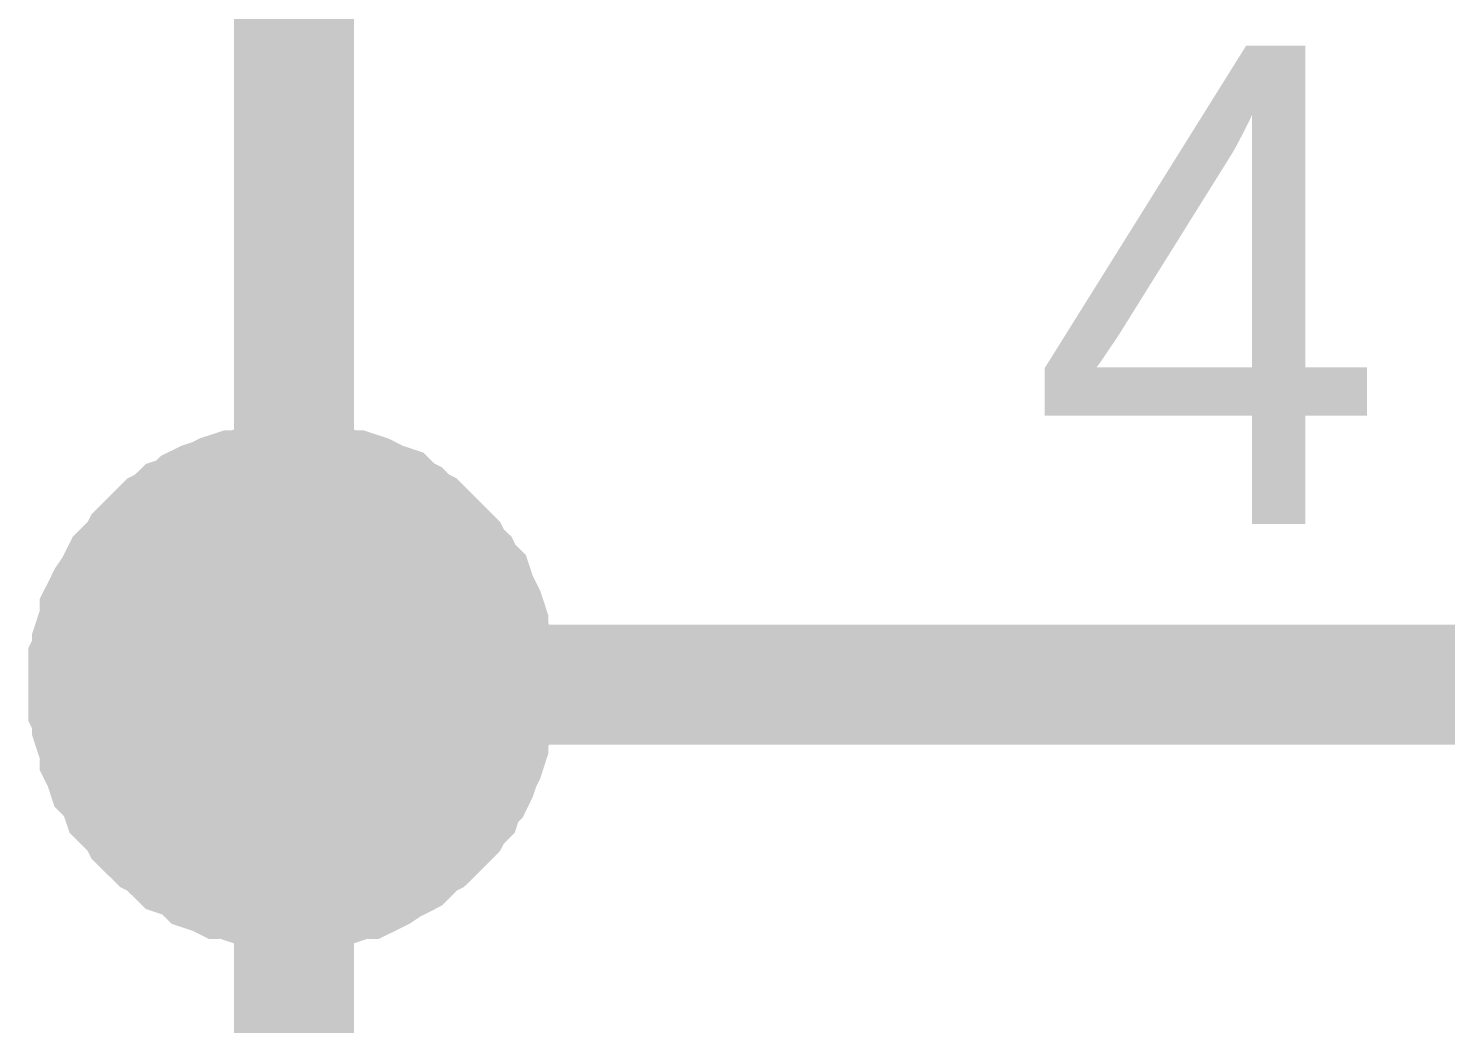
# Model space of a CAD drawing. Header units: inches. Extents: x 0 to 15, y 0 to 9.5.
# Drawn here: x 5.7747 to 5.914, y 1.4667 to 1.5645 of the extents above; entities that cross this region are included whole.
import ezdxf

# ---------------------------------------------------------------- set-up
doc = ezdxf.new("R2010")
doc.units = ezdxf.units.IN
doc.header["$MEASUREMENT"] = 0
doc.layers.add('Sheet', color=255, linetype='Continuous')

msp = doc.modelspace()

# ---------------------------------------------------------------- linework, layer by layer
at = {"layer": 'Sheet'}
for points in [[(5.80083, 1.39974, 0.0118, 0.0118, 0), (5.80083, 1.59986, 0.0118, 0.0118, 0)], [(5.78064, 1.49998, 0.0118, 0.0118, 0), (5.78064, 1.50108, 0.0118, 0.0118, 0), (5.78064, 1.50218, 0.0118, 0.0118, 0), (5.78101, 1.50292, 0.0118, 0.0118, 0), (5.78101, 1.50402, 0.0118, 0.0118, 0), (5.78137, 1.50512, 0.0118, 0.0118, 0), (5.78174, 1.50586, 0.0118, 0.0118, 0), (5.78174, 1.50696, 0.0118, 0.0118, 0), (5.78211, 1.50769, 0.0118, 0.0118, 0), (5.78247, 1.50843, 0.0118, 0.0118, 0), (5.78321, 1.50953, 0.0118, 0.0118, 0), (5.78357, 1.51026, 0.0118, 0.0118, 0), (5.78394, 1.511, 0.0118, 0.0118, 0), (5.78468, 1.51173, 0.0118, 0.0118, 0), (5.78541, 1.51247, 0.0118, 0.0118, 0), (5.78578, 1.5132, 0.0118, 0.0118, 0), (5.78651, 1.51393, 0.0118, 0.0118, 0), (5.78725, 1.51467, 0.0118, 0.0118, 0), (5.78798, 1.5154, 0.0118, 0.0118, 0), (5.78871, 1.51577, 0.0118, 0.0118, 0), (5.78945, 1.5165, 0.0118, 0.0118, 0), (5.79055, 1.51687, 0.0118, 0.0118, 0), (5.79128, 1.51761, 0.0118, 0.0118, 0), (5.79202, 1.51797, 0.0118, 0.0118, 0), (5.79312, 1.51834, 0.0118, 0.0118, 0), (5.79385, 1.51871, 0.0118, 0.0118, 0), (5.79495, 1.51907, 0.0118, 0.0118, 0), (5.79569, 1.51907, 0.0118, 0.0118, 0), (5.79679, 1.51944, 0.0118, 0.0118, 0), (5.79789, 1.51944, 0.0118, 0.0118, 0), (5.79862, 1.51981, 0.0118, 0.0118, 0), (5.79973, 1.51981, 0.0118, 0.0118, 0), (5.80083, 1.51981, 0.0118, 0.0118, 0)], [(5.78064, 1.49998, 0.0118, 0.0118, 0), (5.78064, 1.50108, 0.0118, 0.0118, 0), (5.78064, 1.50218, 0.0118, 0.0118, 0), (5.78101, 1.50292, 0.0118, 0.0118, 0), (5.78101, 1.50402, 0.0118, 0.0118, 0), (5.78137, 1.50512, 0.0118, 0.0118, 0), (5.78174, 1.50586, 0.0118, 0.0118, 0), (5.78174, 1.50696, 0.0118, 0.0118, 0), (5.78211, 1.50769, 0.0118, 0.0118, 0), (5.78247, 1.50843, 0.0118, 0.0118, 0), (5.78321, 1.50953, 0.0118, 0.0118, 0), (5.78357, 1.51026, 0.0118, 0.0118, 0), (5.78394, 1.511, 0.0118, 0.0118, 0), (5.78468, 1.51173, 0.0118, 0.0118, 0), (5.78541, 1.51247, 0.0118, 0.0118, 0), (5.78578, 1.5132, 0.0118, 0.0118, 0), (5.78651, 1.51393, 0.0118, 0.0118, 0), (5.78725, 1.51467, 0.0118, 0.0118, 0), (5.78798, 1.5154, 0.0118, 0.0118, 0), (5.78871, 1.51577, 0.0118, 0.0118, 0), (5.78945, 1.5165, 0.0118, 0.0118, 0), (5.79055, 1.51687, 0.0118, 0.0118, 0), (5.79128, 1.51761, 0.0118, 0.0118, 0), (5.79202, 1.51797, 0.0118, 0.0118, 0), (5.79312, 1.51834, 0.0118, 0.0118, 0), (5.79385, 1.51871, 0.0118, 0.0118, 0), (5.79495, 1.51907, 0.0118, 0.0118, 0), (5.79569, 1.51907, 0.0118, 0.0118, 0), (5.79679, 1.51944, 0.0118, 0.0118, 0), (5.79789, 1.51944, 0.0118, 0.0118, 0), (5.79862, 1.51981, 0.0118, 0.0118, 0), (5.79973, 1.51981, 0.0118, 0.0118, 0), (5.80083, 1.51981, 0.0118, 0.0118, 0)], [(5.78064, 1.49998, 0.0118, 0.0118, 0), (5.78064, 1.50108, 0.0118, 0.0118, 0), (5.78064, 1.50218, 0.0118, 0.0118, 0), (5.78101, 1.50292, 0.0118, 0.0118, 0), (5.78101, 1.50402, 0.0118, 0.0118, 0), (5.78137, 1.50512, 0.0118, 0.0118, 0), (5.78174, 1.50586, 0.0118, 0.0118, 0), (5.78174, 1.50696, 0.0118, 0.0118, 0), (5.78211, 1.50769, 0.0118, 0.0118, 0), (5.78247, 1.50843, 0.0118, 0.0118, 0), (5.78321, 1.50953, 0.0118, 0.0118, 0), (5.78357, 1.51026, 0.0118, 0.0118, 0), (5.78394, 1.511, 0.0118, 0.0118, 0), (5.78468, 1.51173, 0.0118, 0.0118, 0), (5.78541, 1.51247, 0.0118, 0.0118, 0), (5.78578, 1.5132, 0.0118, 0.0118, 0), (5.78651, 1.51393, 0.0118, 0.0118, 0), (5.78725, 1.51467, 0.0118, 0.0118, 0), (5.78798, 1.5154, 0.0118, 0.0118, 0), (5.78871, 1.51577, 0.0118, 0.0118, 0), (5.78945, 1.5165, 0.0118, 0.0118, 0), (5.79055, 1.51687, 0.0118, 0.0118, 0), (5.79128, 1.51761, 0.0118, 0.0118, 0), (5.79202, 1.51797, 0.0118, 0.0118, 0), (5.79312, 1.51834, 0.0118, 0.0118, 0), (5.79385, 1.51871, 0.0118, 0.0118, 0), (5.79495, 1.51907, 0.0118, 0.0118, 0), (5.79569, 1.51907, 0.0118, 0.0118, 0), (5.79679, 1.51944, 0.0118, 0.0118, 0), (5.79789, 1.51944, 0.0118, 0.0118, 0), (5.79862, 1.51981, 0.0118, 0.0118, 0), (5.79973, 1.51981, 0.0118, 0.0118, 0), (5.80083, 1.51981, 0.0118, 0.0118, 0)], [(5.80083, 1.51981, 0.0118, 0.0118, 0), (5.80083, 1.51981, 0.0118, 0.0118, 0)], [(5.80083, 1.51981, 0.0118, 0.0118, 0), (5.80193, 1.51981, 0.0118, 0.0118, 0), (5.80303, 1.51981, 0.0118, 0.0118, 0), (5.80376, 1.51944, 0.0118, 0.0118, 0), (5.80486, 1.51944, 0.0118, 0.0118, 0), (5.80597, 1.51907, 0.0118, 0.0118, 0), (5.8067, 1.51907, 0.0118, 0.0118, 0), (5.8078, 1.51871, 0.0118, 0.0118, 0), (5.80854, 1.51834, 0.0118, 0.0118, 0), (5.80927, 1.51797, 0.0118, 0.0118, 0), (5.81037, 1.51761, 0.0118, 0.0118, 0), (5.81111, 1.51687, 0.0118, 0.0118, 0), (5.81184, 1.5165, 0.0118, 0.0118, 0), (5.81257, 1.51577, 0.0118, 0.0118, 0), (5.81331, 1.5154, 0.0118, 0.0118, 0), (5.81404, 1.51467, 0.0118, 0.0118, 0), (5.81478, 1.51393, 0.0118, 0.0118, 0), (5.81551, 1.5132, 0.0118, 0.0118, 0), (5.81624, 1.51247, 0.0118, 0.0118, 0), (5.81661, 1.51173, 0.0118, 0.0118, 0), (5.81735, 1.511, 0.0118, 0.0118, 0), (5.81771, 1.51026, 0.0118, 0.0118, 0), (5.81845, 1.50953, 0.0118, 0.0118, 0), (5.81881, 1.50843, 0.0118, 0.0118, 0), (5.81918, 1.50769, 0.0118, 0.0118, 0), (5.81955, 1.50696, 0.0118, 0.0118, 0), (5.81991, 1.50586, 0.0118, 0.0118, 0), (5.81991, 1.50512, 0.0118, 0.0118, 0), (5.82028, 1.50402, 0.0118, 0.0118, 0), (5.82028, 1.50292, 0.0118, 0.0118, 0), (5.82065, 1.50218, 0.0118, 0.0118, 0), (5.82065, 1.50108, 0.0118, 0.0118, 0), (5.82065, 1.49998, 0.0118, 0.0118, 0)], [(5.80083, 1.51981, 0.0118, 0.0118, 0), (5.80083, 1.51981, 0.0118, 0.0118, 0)], [(5.80083, 1.51981, 0.0118, 0.0118, 0), (5.80193, 1.51981, 0.0118, 0.0118, 0), (5.80303, 1.51981, 0.0118, 0.0118, 0), (5.80376, 1.51944, 0.0118, 0.0118, 0), (5.80486, 1.51944, 0.0118, 0.0118, 0), (5.80597, 1.51907, 0.0118, 0.0118, 0), (5.8067, 1.51907, 0.0118, 0.0118, 0), (5.8078, 1.51871, 0.0118, 0.0118, 0), (5.80854, 1.51834, 0.0118, 0.0118, 0), (5.80927, 1.51797, 0.0118, 0.0118, 0), (5.81037, 1.51761, 0.0118, 0.0118, 0), (5.81111, 1.51687, 0.0118, 0.0118, 0), (5.81184, 1.5165, 0.0118, 0.0118, 0), (5.81257, 1.51577, 0.0118, 0.0118, 0), (5.81331, 1.5154, 0.0118, 0.0118, 0), (5.81404, 1.51467, 0.0118, 0.0118, 0), (5.81478, 1.51393, 0.0118, 0.0118, 0), (5.81551, 1.5132, 0.0118, 0.0118, 0), (5.81624, 1.51247, 0.0118, 0.0118, 0), (5.81661, 1.51173, 0.0118, 0.0118, 0), (5.81735, 1.511, 0.0118, 0.0118, 0), (5.81771, 1.51026, 0.0118, 0.0118, 0), (5.81845, 1.50953, 0.0118, 0.0118, 0), (5.81881, 1.50843, 0.0118, 0.0118, 0), (5.81918, 1.50769, 0.0118, 0.0118, 0), (5.81955, 1.50696, 0.0118, 0.0118, 0), (5.81991, 1.50586, 0.0118, 0.0118, 0), (5.81991, 1.50512, 0.0118, 0.0118, 0), (5.82028, 1.50402, 0.0118, 0.0118, 0), (5.82028, 1.50292, 0.0118, 0.0118, 0), (5.82065, 1.50218, 0.0118, 0.0118, 0), (5.82065, 1.50108, 0.0118, 0.0118, 0), (5.82065, 1.49998, 0.0118, 0.0118, 0)], [(5.80083, 1.51981, 0.0118, 0.0118, 0), (5.80083, 1.51981, 0.0118, 0.0118, 0)], [(5.80083, 1.51981, 0.0118, 0.0118, 0), (5.80193, 1.51981, 0.0118, 0.0118, 0), (5.80303, 1.51981, 0.0118, 0.0118, 0), (5.80376, 1.51944, 0.0118, 0.0118, 0), (5.80486, 1.51944, 0.0118, 0.0118, 0), (5.80597, 1.51907, 0.0118, 0.0118, 0), (5.8067, 1.51907, 0.0118, 0.0118, 0), (5.8078, 1.51871, 0.0118, 0.0118, 0), (5.80854, 1.51834, 0.0118, 0.0118, 0), (5.80927, 1.51797, 0.0118, 0.0118, 0), (5.81037, 1.51761, 0.0118, 0.0118, 0), (5.81111, 1.51687, 0.0118, 0.0118, 0), (5.81184, 1.5165, 0.0118, 0.0118, 0), (5.81257, 1.51577, 0.0118, 0.0118, 0), (5.81331, 1.5154, 0.0118, 0.0118, 0), (5.81404, 1.51467, 0.0118, 0.0118, 0), (5.81478, 1.51393, 0.0118, 0.0118, 0), (5.81551, 1.5132, 0.0118, 0.0118, 0), (5.81624, 1.51247, 0.0118, 0.0118, 0), (5.81661, 1.51173, 0.0118, 0.0118, 0), (5.81735, 1.511, 0.0118, 0.0118, 0), (5.81771, 1.51026, 0.0118, 0.0118, 0), (5.81845, 1.50953, 0.0118, 0.0118, 0), (5.81881, 1.50843, 0.0118, 0.0118, 0), (5.81918, 1.50769, 0.0118, 0.0118, 0), (5.81955, 1.50696, 0.0118, 0.0118, 0), (5.81991, 1.50586, 0.0118, 0.0118, 0), (5.81991, 1.50512, 0.0118, 0.0118, 0), (5.82028, 1.50402, 0.0118, 0.0118, 0), (5.82028, 1.50292, 0.0118, 0.0118, 0), (5.82065, 1.50218, 0.0118, 0.0118, 0), (5.82065, 1.50108, 0.0118, 0.0118, 0), (5.82065, 1.49998, 0.0118, 0.0118, 0)], [(5.78064, 1.49998, 0.0039, 0.0039, 0), (5.78064, 1.50108, 0.0039, 0.0039, 0), (5.78064, 1.50218, 0.0039, 0.0039, 0), (5.78101, 1.50292, 0.0039, 0.0039, 0), (5.78101, 1.50402, 0.0039, 0.0039, 0), (5.78137, 1.50512, 0.0039, 0.0039, 0), (5.78174, 1.50586, 0.0039, 0.0039, 0), (5.78174, 1.50696, 0.0039, 0.0039, 0), (5.78211, 1.50769, 0.0039, 0.0039, 0), (5.78247, 1.50843, 0.0039, 0.0039, 0), (5.78321, 1.50953, 0.0039, 0.0039, 0), (5.78357, 1.51026, 0.0039, 0.0039, 0), (5.78394, 1.511, 0.0039, 0.0039, 0), (5.78468, 1.51173, 0.0039, 0.0039, 0), (5.78541, 1.51247, 0.0039, 0.0039, 0), (5.78578, 1.5132, 0.0039, 0.0039, 0), (5.78651, 1.51393, 0.0039, 0.0039, 0), (5.78725, 1.51467, 0.0039, 0.0039, 0), (5.78798, 1.5154, 0.0039, 0.0039, 0), (5.78871, 1.51577, 0.0039, 0.0039, 0), (5.78945, 1.5165, 0.0039, 0.0039, 0), (5.79055, 1.51687, 0.0039, 0.0039, 0), (5.79128, 1.51761, 0.0039, 0.0039, 0), (5.79202, 1.51797, 0.0039, 0.0039, 0), (5.79312, 1.51834, 0.0039, 0.0039, 0), (5.79385, 1.51871, 0.0039, 0.0039, 0), (5.79495, 1.51907, 0.0039, 0.0039, 0), (5.79569, 1.51907, 0.0039, 0.0039, 0), (5.79679, 1.51944, 0.0039, 0.0039, 0), (5.79789, 1.51944, 0.0039, 0.0039, 0), (5.79862, 1.51981, 0.0039, 0.0039, 0), (5.79973, 1.51981, 0.0039, 0.0039, 0), (5.80083, 1.51981, 0.0039, 0.0039, 0)], [(5.78064, 1.49998, 0.0039, 0.0039, 0), (5.78064, 1.50108, 0.0039, 0.0039, 0), (5.78064, 1.50218, 0.0039, 0.0039, 0), (5.78101, 1.50292, 0.0039, 0.0039, 0), (5.78101, 1.50402, 0.0039, 0.0039, 0), (5.78137, 1.50512, 0.0039, 0.0039, 0), (5.78174, 1.50586, 0.0039, 0.0039, 0), (5.78174, 1.50696, 0.0039, 0.0039, 0), (5.78211, 1.50769, 0.0039, 0.0039, 0), (5.78247, 1.50843, 0.0039, 0.0039, 0), (5.78321, 1.50953, 0.0039, 0.0039, 0), (5.78357, 1.51026, 0.0039, 0.0039, 0), (5.78394, 1.511, 0.0039, 0.0039, 0), (5.78468, 1.51173, 0.0039, 0.0039, 0), (5.78541, 1.51247, 0.0039, 0.0039, 0), (5.78578, 1.5132, 0.0039, 0.0039, 0), (5.78651, 1.51393, 0.0039, 0.0039, 0), (5.78725, 1.51467, 0.0039, 0.0039, 0), (5.78798, 1.5154, 0.0039, 0.0039, 0), (5.78871, 1.51577, 0.0039, 0.0039, 0), (5.78945, 1.5165, 0.0039, 0.0039, 0), (5.79055, 1.51687, 0.0039, 0.0039, 0), (5.79128, 1.51761, 0.0039, 0.0039, 0), (5.79202, 1.51797, 0.0039, 0.0039, 0), (5.79312, 1.51834, 0.0039, 0.0039, 0), (5.79385, 1.51871, 0.0039, 0.0039, 0), (5.79495, 1.51907, 0.0039, 0.0039, 0), (5.79569, 1.51907, 0.0039, 0.0039, 0), (5.79679, 1.51944, 0.0039, 0.0039, 0), (5.79789, 1.51944, 0.0039, 0.0039, 0), (5.79862, 1.51981, 0.0039, 0.0039, 0), (5.79973, 1.51981, 0.0039, 0.0039, 0), (5.80083, 1.51981, 0.0039, 0.0039, 0)], [(5.78064, 1.49998, 0.0039, 0.0039, 0), (5.78064, 1.50108, 0.0039, 0.0039, 0), (5.78064, 1.50218, 0.0039, 0.0039, 0), (5.78101, 1.50292, 0.0039, 0.0039, 0), (5.78101, 1.50402, 0.0039, 0.0039, 0), (5.78137, 1.50512, 0.0039, 0.0039, 0), (5.78174, 1.50586, 0.0039, 0.0039, 0), (5.78174, 1.50696, 0.0039, 0.0039, 0), (5.78211, 1.50769, 0.0039, 0.0039, 0), (5.78247, 1.50843, 0.0039, 0.0039, 0), (5.78321, 1.50953, 0.0039, 0.0039, 0), (5.78357, 1.51026, 0.0039, 0.0039, 0), (5.78394, 1.511, 0.0039, 0.0039, 0), (5.78468, 1.51173, 0.0039, 0.0039, 0), (5.78541, 1.51247, 0.0039, 0.0039, 0), (5.78578, 1.5132, 0.0039, 0.0039, 0), (5.78651, 1.51393, 0.0039, 0.0039, 0), (5.78725, 1.51467, 0.0039, 0.0039, 0), (5.78798, 1.5154, 0.0039, 0.0039, 0), (5.78871, 1.51577, 0.0039, 0.0039, 0), (5.78945, 1.5165, 0.0039, 0.0039, 0), (5.79055, 1.51687, 0.0039, 0.0039, 0), (5.79128, 1.51761, 0.0039, 0.0039, 0), (5.79202, 1.51797, 0.0039, 0.0039, 0), (5.79312, 1.51834, 0.0039, 0.0039, 0), (5.79385, 1.51871, 0.0039, 0.0039, 0), (5.79495, 1.51907, 0.0039, 0.0039, 0), (5.79569, 1.51907, 0.0039, 0.0039, 0), (5.79679, 1.51944, 0.0039, 0.0039, 0), (5.79789, 1.51944, 0.0039, 0.0039, 0), (5.79862, 1.51981, 0.0039, 0.0039, 0), (5.79973, 1.51981, 0.0039, 0.0039, 0), (5.80083, 1.51981, 0.0039, 0.0039, 0)], [(5.80083, 1.51981, 0.0039, 0.0039, 0), (5.80083, 1.51981, 0.0039, 0.0039, 0)], [(5.80083, 1.51981, 0.0039, 0.0039, 0), (5.80193, 1.51981, 0.0039, 0.0039, 0), (5.80303, 1.51981, 0.0039, 0.0039, 0), (5.80376, 1.51944, 0.0039, 0.0039, 0), (5.80486, 1.51944, 0.0039, 0.0039, 0), (5.80597, 1.51907, 0.0039, 0.0039, 0), (5.8067, 1.51907, 0.0039, 0.0039, 0), (5.8078, 1.51871, 0.0039, 0.0039, 0), (5.80854, 1.51834, 0.0039, 0.0039, 0), (5.80927, 1.51797, 0.0039, 0.0039, 0), (5.81037, 1.51761, 0.0039, 0.0039, 0), (5.81111, 1.51687, 0.0039, 0.0039, 0), (5.81184, 1.5165, 0.0039, 0.0039, 0), (5.81257, 1.51577, 0.0039, 0.0039, 0), (5.81331, 1.5154, 0.0039, 0.0039, 0), (5.81404, 1.51467, 0.0039, 0.0039, 0), (5.81478, 1.51393, 0.0039, 0.0039, 0), (5.81551, 1.5132, 0.0039, 0.0039, 0), (5.81624, 1.51247, 0.0039, 0.0039, 0), (5.81661, 1.51173, 0.0039, 0.0039, 0), (5.81735, 1.511, 0.0039, 0.0039, 0), (5.81771, 1.51026, 0.0039, 0.0039, 0), (5.81845, 1.50953, 0.0039, 0.0039, 0), (5.81881, 1.50843, 0.0039, 0.0039, 0), (5.81918, 1.50769, 0.0039, 0.0039, 0), (5.81955, 1.50696, 0.0039, 0.0039, 0), (5.81991, 1.50586, 0.0039, 0.0039, 0), (5.81991, 1.50512, 0.0039, 0.0039, 0), (5.82028, 1.50402, 0.0039, 0.0039, 0), (5.82028, 1.50292, 0.0039, 0.0039, 0), (5.82065, 1.50218, 0.0039, 0.0039, 0), (5.82065, 1.50108, 0.0039, 0.0039, 0), (5.82065, 1.49998, 0.0039, 0.0039, 0)], [(5.80083, 1.51981, 0.0039, 0.0039, 0), (5.80083, 1.51981, 0.0039, 0.0039, 0)], [(5.80083, 1.51981, 0.0039, 0.0039, 0), (5.80193, 1.51981, 0.0039, 0.0039, 0), (5.80303, 1.51981, 0.0039, 0.0039, 0), (5.80376, 1.51944, 0.0039, 0.0039, 0), (5.80486, 1.51944, 0.0039, 0.0039, 0), (5.80597, 1.51907, 0.0039, 0.0039, 0), (5.8067, 1.51907, 0.0039, 0.0039, 0), (5.8078, 1.51871, 0.0039, 0.0039, 0), (5.80854, 1.51834, 0.0039, 0.0039, 0), (5.80927, 1.51797, 0.0039, 0.0039, 0), (5.81037, 1.51761, 0.0039, 0.0039, 0), (5.81111, 1.51687, 0.0039, 0.0039, 0), (5.81184, 1.5165, 0.0039, 0.0039, 0), (5.81257, 1.51577, 0.0039, 0.0039, 0), (5.81331, 1.5154, 0.0039, 0.0039, 0), (5.81404, 1.51467, 0.0039, 0.0039, 0), (5.81478, 1.51393, 0.0039, 0.0039, 0), (5.81551, 1.5132, 0.0039, 0.0039, 0), (5.81624, 1.51247, 0.0039, 0.0039, 0), (5.81661, 1.51173, 0.0039, 0.0039, 0), (5.81735, 1.511, 0.0039, 0.0039, 0), (5.81771, 1.51026, 0.0039, 0.0039, 0), (5.81845, 1.50953, 0.0039, 0.0039, 0), (5.81881, 1.50843, 0.0039, 0.0039, 0), (5.81918, 1.50769, 0.0039, 0.0039, 0), (5.81955, 1.50696, 0.0039, 0.0039, 0), (5.81991, 1.50586, 0.0039, 0.0039, 0), (5.81991, 1.50512, 0.0039, 0.0039, 0), (5.82028, 1.50402, 0.0039, 0.0039, 0), (5.82028, 1.50292, 0.0039, 0.0039, 0), (5.82065, 1.50218, 0.0039, 0.0039, 0), (5.82065, 1.50108, 0.0039, 0.0039, 0), (5.82065, 1.49998, 0.0039, 0.0039, 0)], [(5.80083, 1.51981, 0.0039, 0.0039, 0), (5.80083, 1.51981, 0.0039, 0.0039, 0)], [(5.80083, 1.51981, 0.0039, 0.0039, 0), (5.80193, 1.51981, 0.0039, 0.0039, 0), (5.80303, 1.51981, 0.0039, 0.0039, 0), (5.80376, 1.51944, 0.0039, 0.0039, 0), (5.80486, 1.51944, 0.0039, 0.0039, 0), (5.80597, 1.51907, 0.0039, 0.0039, 0), (5.8067, 1.51907, 0.0039, 0.0039, 0), (5.8078, 1.51871, 0.0039, 0.0039, 0), (5.80854, 1.51834, 0.0039, 0.0039, 0), (5.80927, 1.51797, 0.0039, 0.0039, 0), (5.81037, 1.51761, 0.0039, 0.0039, 0), (5.81111, 1.51687, 0.0039, 0.0039, 0), (5.81184, 1.5165, 0.0039, 0.0039, 0), (5.81257, 1.51577, 0.0039, 0.0039, 0), (5.81331, 1.5154, 0.0039, 0.0039, 0), (5.81404, 1.51467, 0.0039, 0.0039, 0), (5.81478, 1.51393, 0.0039, 0.0039, 0), (5.81551, 1.5132, 0.0039, 0.0039, 0), (5.81624, 1.51247, 0.0039, 0.0039, 0), (5.81661, 1.51173, 0.0039, 0.0039, 0), (5.81735, 1.511, 0.0039, 0.0039, 0), (5.81771, 1.51026, 0.0039, 0.0039, 0), (5.81845, 1.50953, 0.0039, 0.0039, 0), (5.81881, 1.50843, 0.0039, 0.0039, 0), (5.81918, 1.50769, 0.0039, 0.0039, 0), (5.81955, 1.50696, 0.0039, 0.0039, 0), (5.81991, 1.50586, 0.0039, 0.0039, 0), (5.81991, 1.50512, 0.0039, 0.0039, 0), (5.82028, 1.50402, 0.0039, 0.0039, 0), (5.82028, 1.50292, 0.0039, 0.0039, 0), (5.82065, 1.50218, 0.0039, 0.0039, 0), (5.82065, 1.50108, 0.0039, 0.0039, 0), (5.82065, 1.49998, 0.0039, 0.0039, 0)], [(5.80083, 1.47979, 0.0118, 0.0118, 0), (5.79973, 1.47979, 0.0118, 0.0118, 0), (5.79862, 1.47979, 0.0118, 0.0118, 0), (5.79789, 1.48015, 0.0118, 0.0118, 0), (5.79679, 1.48015, 0.0118, 0.0118, 0), (5.79569, 1.48052, 0.0118, 0.0118, 0), (5.79495, 1.48089, 0.0118, 0.0118, 0), (5.79385, 1.48089, 0.0118, 0.0118, 0), (5.79312, 1.48125, 0.0118, 0.0118, 0), (5.79202, 1.48162, 0.0118, 0.0118, 0), (5.79128, 1.48236, 0.0118, 0.0118, 0), (5.79055, 1.48272, 0.0118, 0.0118, 0), (5.78945, 1.48309, 0.0118, 0.0118, 0), (5.78871, 1.48382, 0.0118, 0.0118, 0), (5.78798, 1.48456, 0.0118, 0.0118, 0), (5.78725, 1.48493, 0.0118, 0.0118, 0), (5.78651, 1.48566, 0.0118, 0.0118, 0), (5.78578, 1.48639, 0.0118, 0.0118, 0), (5.78541, 1.48713, 0.0118, 0.0118, 0), (5.78468, 1.48786, 0.0118, 0.0118, 0), (5.78394, 1.4886, 0.0118, 0.0118, 0), (5.78357, 1.4897, 0.0118, 0.0118, 0), (5.78321, 1.49043, 0.0118, 0.0118, 0), (5.78247, 1.49117, 0.0118, 0.0118, 0), (5.78211, 1.49227, 0.0118, 0.0118, 0), (5.78174, 1.493, 0.0118, 0.0118, 0), (5.78174, 1.49411, 0.0118, 0.0118, 0), (5.78137, 1.49484, 0.0118, 0.0118, 0), (5.78101, 1.49594, 0.0118, 0.0118, 0), (5.78101, 1.49704, 0.0118, 0.0118, 0), (5.78064, 1.49778, 0.0118, 0.0118, 0), (5.78064, 1.49888, 0.0118, 0.0118, 0), (5.78064, 1.49998, 0.0118, 0.0118, 0)], [(5.78064, 1.49998, 0.0118, 0.0118, 0), (5.78064, 1.49998, 0.0118, 0.0118, 0)], [(5.80083, 1.47979, 0.0118, 0.0118, 0), (5.79973, 1.47979, 0.0118, 0.0118, 0), (5.79862, 1.47979, 0.0118, 0.0118, 0), (5.79789, 1.48015, 0.0118, 0.0118, 0), (5.79679, 1.48015, 0.0118, 0.0118, 0), (5.79569, 1.48052, 0.0118, 0.0118, 0), (5.79495, 1.48089, 0.0118, 0.0118, 0), (5.79385, 1.48089, 0.0118, 0.0118, 0), (5.79312, 1.48125, 0.0118, 0.0118, 0), (5.79202, 1.48162, 0.0118, 0.0118, 0), (5.79128, 1.48236, 0.0118, 0.0118, 0), (5.79055, 1.48272, 0.0118, 0.0118, 0), (5.78945, 1.48309, 0.0118, 0.0118, 0), (5.78871, 1.48382, 0.0118, 0.0118, 0), (5.78798, 1.48456, 0.0118, 0.0118, 0), (5.78725, 1.48493, 0.0118, 0.0118, 0), (5.78651, 1.48566, 0.0118, 0.0118, 0), (5.78578, 1.48639, 0.0118, 0.0118, 0), (5.78541, 1.48713, 0.0118, 0.0118, 0), (5.78468, 1.48786, 0.0118, 0.0118, 0), (5.78394, 1.4886, 0.0118, 0.0118, 0), (5.78357, 1.4897, 0.0118, 0.0118, 0), (5.78321, 1.49043, 0.0118, 0.0118, 0), (5.78247, 1.49117, 0.0118, 0.0118, 0), (5.78211, 1.49227, 0.0118, 0.0118, 0), (5.78174, 1.493, 0.0118, 0.0118, 0), (5.78174, 1.49411, 0.0118, 0.0118, 0), (5.78137, 1.49484, 0.0118, 0.0118, 0), (5.78101, 1.49594, 0.0118, 0.0118, 0), (5.78101, 1.49704, 0.0118, 0.0118, 0), (5.78064, 1.49778, 0.0118, 0.0118, 0), (5.78064, 1.49888, 0.0118, 0.0118, 0), (5.78064, 1.49998, 0.0118, 0.0118, 0)], [(5.78064, 1.49998, 0.0118, 0.0118, 0), (5.78064, 1.49998, 0.0118, 0.0118, 0)], [(5.80083, 1.47979, 0.0118, 0.0118, 0), (5.79973, 1.47979, 0.0118, 0.0118, 0), (5.79862, 1.47979, 0.0118, 0.0118, 0), (5.79789, 1.48015, 0.0118, 0.0118, 0), (5.79679, 1.48015, 0.0118, 0.0118, 0), (5.79569, 1.48052, 0.0118, 0.0118, 0), (5.79495, 1.48089, 0.0118, 0.0118, 0), (5.79385, 1.48089, 0.0118, 0.0118, 0), (5.79312, 1.48125, 0.0118, 0.0118, 0), (5.79202, 1.48162, 0.0118, 0.0118, 0), (5.79128, 1.48236, 0.0118, 0.0118, 0), (5.79055, 1.48272, 0.0118, 0.0118, 0), (5.78945, 1.48309, 0.0118, 0.0118, 0), (5.78871, 1.48382, 0.0118, 0.0118, 0), (5.78798, 1.48456, 0.0118, 0.0118, 0), (5.78725, 1.48493, 0.0118, 0.0118, 0), (5.78651, 1.48566, 0.0118, 0.0118, 0), (5.78578, 1.48639, 0.0118, 0.0118, 0), (5.78541, 1.48713, 0.0118, 0.0118, 0), (5.78468, 1.48786, 0.0118, 0.0118, 0), (5.78394, 1.4886, 0.0118, 0.0118, 0), (5.78357, 1.4897, 0.0118, 0.0118, 0), (5.78321, 1.49043, 0.0118, 0.0118, 0), (5.78247, 1.49117, 0.0118, 0.0118, 0), (5.78211, 1.49227, 0.0118, 0.0118, 0), (5.78174, 1.493, 0.0118, 0.0118, 0), (5.78174, 1.49411, 0.0118, 0.0118, 0), (5.78137, 1.49484, 0.0118, 0.0118, 0), (5.78101, 1.49594, 0.0118, 0.0118, 0), (5.78101, 1.49704, 0.0118, 0.0118, 0), (5.78064, 1.49778, 0.0118, 0.0118, 0), (5.78064, 1.49888, 0.0118, 0.0118, 0), (5.78064, 1.49998, 0.0118, 0.0118, 0)], [(5.78064, 1.49998, 0.0118, 0.0118, 0), (5.78064, 1.49998, 0.0118, 0.0118, 0)], [(5.82065, 1.49998, 0.0118, 0.0118, 0), (5.82065, 1.49888, 0.0118, 0.0118, 0), (5.82065, 1.49778, 0.0118, 0.0118, 0), (5.82028, 1.49704, 0.0118, 0.0118, 0), (5.82028, 1.49594, 0.0118, 0.0118, 0), (5.81991, 1.49484, 0.0118, 0.0118, 0), (5.81991, 1.49411, 0.0118, 0.0118, 0), (5.81955, 1.493, 0.0118, 0.0118, 0), (5.81918, 1.49227, 0.0118, 0.0118, 0), (5.81881, 1.49117, 0.0118, 0.0118, 0), (5.81845, 1.49043, 0.0118, 0.0118, 0), (5.81771, 1.4897, 0.0118, 0.0118, 0), (5.81735, 1.4886, 0.0118, 0.0118, 0), (5.81661, 1.48786, 0.0118, 0.0118, 0), (5.81624, 1.48713, 0.0118, 0.0118, 0), (5.81551, 1.48639, 0.0118, 0.0118, 0), (5.81478, 1.48566, 0.0118, 0.0118, 0), (5.81404, 1.48493, 0.0118, 0.0118, 0), (5.81331, 1.48456, 0.0118, 0.0118, 0), (5.81257, 1.48382, 0.0118, 0.0118, 0), (5.81184, 1.48309, 0.0118, 0.0118, 0), (5.81111, 1.48272, 0.0118, 0.0118, 0), (5.81037, 1.48236, 0.0118, 0.0118, 0), (5.80927, 1.48162, 0.0118, 0.0118, 0), (5.80854, 1.48125, 0.0118, 0.0118, 0), (5.8078, 1.48089, 0.0118, 0.0118, 0), (5.8067, 1.48089, 0.0118, 0.0118, 0), (5.80597, 1.48052, 0.0118, 0.0118, 0), (5.80486, 1.48015, 0.0118, 0.0118, 0), (5.80376, 1.48015, 0.0118, 0.0118, 0), (5.80303, 1.47979, 0.0118, 0.0118, 0), (5.80193, 1.47979, 0.0118, 0.0118, 0), (5.80083, 1.47979, 0.0118, 0.0118, 0)], [(6.00051, 1.49998, 0.0118, 0.0118, 0), (5.80083, 1.49998, 0.0118, 0.0118, 0)], [(5.82065, 1.49998, 0.0118, 0.0118, 0), (5.82065, 1.49888, 0.0118, 0.0118, 0), (5.82065, 1.49778, 0.0118, 0.0118, 0), (5.82028, 1.49704, 0.0118, 0.0118, 0), (5.82028, 1.49594, 0.0118, 0.0118, 0), (5.81991, 1.49484, 0.0118, 0.0118, 0), (5.81991, 1.49411, 0.0118, 0.0118, 0), (5.81955, 1.493, 0.0118, 0.0118, 0), (5.81918, 1.49227, 0.0118, 0.0118, 0), (5.81881, 1.49117, 0.0118, 0.0118, 0), (5.81845, 1.49043, 0.0118, 0.0118, 0), (5.81771, 1.4897, 0.0118, 0.0118, 0), (5.81735, 1.4886, 0.0118, 0.0118, 0), (5.81661, 1.48786, 0.0118, 0.0118, 0), (5.81624, 1.48713, 0.0118, 0.0118, 0), (5.81551, 1.48639, 0.0118, 0.0118, 0), (5.81478, 1.48566, 0.0118, 0.0118, 0), (5.81404, 1.48493, 0.0118, 0.0118, 0), (5.81331, 1.48456, 0.0118, 0.0118, 0), (5.81257, 1.48382, 0.0118, 0.0118, 0), (5.81184, 1.48309, 0.0118, 0.0118, 0), (5.81111, 1.48272, 0.0118, 0.0118, 0), (5.81037, 1.48236, 0.0118, 0.0118, 0), (5.80927, 1.48162, 0.0118, 0.0118, 0), (5.80854, 1.48125, 0.0118, 0.0118, 0), (5.8078, 1.48089, 0.0118, 0.0118, 0), (5.8067, 1.48089, 0.0118, 0.0118, 0), (5.80597, 1.48052, 0.0118, 0.0118, 0), (5.80486, 1.48015, 0.0118, 0.0118, 0), (5.80376, 1.48015, 0.0118, 0.0118, 0), (5.80303, 1.47979, 0.0118, 0.0118, 0), (5.80193, 1.47979, 0.0118, 0.0118, 0), (5.80083, 1.47979, 0.0118, 0.0118, 0)], [(5.82065, 1.49998, 0.0118, 0.0118, 0), (5.82065, 1.49888, 0.0118, 0.0118, 0), (5.82065, 1.49778, 0.0118, 0.0118, 0), (5.82028, 1.49704, 0.0118, 0.0118, 0), (5.82028, 1.49594, 0.0118, 0.0118, 0), (5.81991, 1.49484, 0.0118, 0.0118, 0), (5.81991, 1.49411, 0.0118, 0.0118, 0), (5.81955, 1.493, 0.0118, 0.0118, 0), (5.81918, 1.49227, 0.0118, 0.0118, 0), (5.81881, 1.49117, 0.0118, 0.0118, 0), (5.81845, 1.49043, 0.0118, 0.0118, 0), (5.81771, 1.4897, 0.0118, 0.0118, 0), (5.81735, 1.4886, 0.0118, 0.0118, 0), (5.81661, 1.48786, 0.0118, 0.0118, 0), (5.81624, 1.48713, 0.0118, 0.0118, 0), (5.81551, 1.48639, 0.0118, 0.0118, 0), (5.81478, 1.48566, 0.0118, 0.0118, 0), (5.81404, 1.48493, 0.0118, 0.0118, 0), (5.81331, 1.48456, 0.0118, 0.0118, 0), (5.81257, 1.48382, 0.0118, 0.0118, 0), (5.81184, 1.48309, 0.0118, 0.0118, 0), (5.81111, 1.48272, 0.0118, 0.0118, 0), (5.81037, 1.48236, 0.0118, 0.0118, 0), (5.80927, 1.48162, 0.0118, 0.0118, 0), (5.80854, 1.48125, 0.0118, 0.0118, 0), (5.8078, 1.48089, 0.0118, 0.0118, 0), (5.8067, 1.48089, 0.0118, 0.0118, 0), (5.80597, 1.48052, 0.0118, 0.0118, 0), (5.80486, 1.48015, 0.0118, 0.0118, 0), (5.80376, 1.48015, 0.0118, 0.0118, 0), (5.80303, 1.47979, 0.0118, 0.0118, 0), (5.80193, 1.47979, 0.0118, 0.0118, 0), (5.80083, 1.47979, 0.0118, 0.0118, 0)], [(5.82065, 1.49998, 0.0118, 0.0118, 0), (5.82065, 1.49998, 0.0118, 0.0118, 0), (5.82065, 1.49998, 0.0118, 0.0118, 0), (5.82065, 1.49998, 0.0118, 0.0118, 0), (5.82065, 1.49998, 0.0118, 0.0118, 0), (5.82065, 1.49998, 0.0118, 0.0118, 0), (5.82065, 1.49998, 0.0118, 0.0118, 0), (5.82065, 1.49998, 0.0118, 0.0118, 0), (5.82065, 1.49998, 0.0118, 0.0118, 0), (5.82065, 1.49998, 0.0118, 0.0118, 0), (5.82065, 1.49998, 0.0118, 0.0118, 0), (5.82065, 1.49998, 0.0118, 0.0118, 0), (5.82065, 1.49998, 0.0118, 0.0118, 0), (5.82065, 1.49998, 0.0118, 0.0118, 0), (5.82065, 1.49998, 0.0118, 0.0118, 0), (5.82065, 1.49998, 0.0118, 0.0118, 0), (5.82065, 1.49998, 0.0118, 0.0118, 0), (5.82065, 1.49998, 0.0118, 0.0118, 0), (5.82065, 1.49998, 0.0118, 0.0118, 0), (5.82065, 1.49998, 0.0118, 0.0118, 0), (5.82065, 1.49998, 0.0118, 0.0118, 0), (5.82065, 1.49998, 0.0118, 0.0118, 0), (5.82065, 1.49998, 0.0118, 0.0118, 0), (5.82065, 1.49998, 0.0118, 0.0118, 0), (5.82065, 1.49998, 0.0118, 0.0118, 0), (5.82065, 1.49998, 0.0118, 0.0118, 0), (5.82065, 1.49998, 0.0118, 0.0118, 0), (5.82065, 1.49998, 0.0118, 0.0118, 0), (5.82065, 1.49998, 0.0118, 0.0118, 0), (5.82065, 1.49998, 0.0118, 0.0118, 0), (5.82065, 1.49998, 0.0118, 0.0118, 0), (5.82065, 1.49998, 0.0118, 0.0118, 0), (5.82065, 1.49998, 0.0118, 0.0118, 0)], [(5.82065, 1.49998, 0.0118, 0.0118, 0), (5.82065, 1.49998, 0.0118, 0.0118, 0)], [(5.82065, 1.49998, 0.0118, 0.0118, 0), (5.82065, 1.49998, 0.0118, 0.0118, 0), (5.82065, 1.49998, 0.0118, 0.0118, 0), (5.82065, 1.49998, 0.0118, 0.0118, 0), (5.82065, 1.49998, 0.0118, 0.0118, 0), (5.82065, 1.49998, 0.0118, 0.0118, 0), (5.82065, 1.49998, 0.0118, 0.0118, 0), (5.82065, 1.49998, 0.0118, 0.0118, 0), (5.82065, 1.49998, 0.0118, 0.0118, 0), (5.82065, 1.49998, 0.0118, 0.0118, 0), (5.82065, 1.49998, 0.0118, 0.0118, 0), (5.82065, 1.49998, 0.0118, 0.0118, 0), (5.82065, 1.49998, 0.0118, 0.0118, 0), (5.82065, 1.49998, 0.0118, 0.0118, 0), (5.82065, 1.49998, 0.0118, 0.0118, 0), (5.82065, 1.49998, 0.0118, 0.0118, 0), (5.82065, 1.49998, 0.0118, 0.0118, 0), (5.82065, 1.49998, 0.0118, 0.0118, 0), (5.82065, 1.49998, 0.0118, 0.0118, 0), (5.82065, 1.49998, 0.0118, 0.0118, 0), (5.82065, 1.49998, 0.0118, 0.0118, 0), (5.82065, 1.49998, 0.0118, 0.0118, 0), (5.82065, 1.49998, 0.0118, 0.0118, 0), (5.82065, 1.49998, 0.0118, 0.0118, 0), (5.82065, 1.49998, 0.0118, 0.0118, 0), (5.82065, 1.49998, 0.0118, 0.0118, 0), (5.82065, 1.49998, 0.0118, 0.0118, 0), (5.82065, 1.49998, 0.0118, 0.0118, 0), (5.82065, 1.49998, 0.0118, 0.0118, 0), (5.82065, 1.49998, 0.0118, 0.0118, 0), (5.82065, 1.49998, 0.0118, 0.0118, 0), (5.82065, 1.49998, 0.0118, 0.0118, 0), (5.82065, 1.49998, 0.0118, 0.0118, 0)], [(5.82065, 1.49998, 0.0118, 0.0118, 0), (5.82065, 1.49998, 0.0118, 0.0118, 0)], [(5.82065, 1.49998, 0.0118, 0.0118, 0), (5.82065, 1.49998, 0.0118, 0.0118, 0), (5.82065, 1.49998, 0.0118, 0.0118, 0), (5.82065, 1.49998, 0.0118, 0.0118, 0), (5.82065, 1.49998, 0.0118, 0.0118, 0), (5.82065, 1.49998, 0.0118, 0.0118, 0), (5.82065, 1.49998, 0.0118, 0.0118, 0), (5.82065, 1.49998, 0.0118, 0.0118, 0), (5.82065, 1.49998, 0.0118, 0.0118, 0), (5.82065, 1.49998, 0.0118, 0.0118, 0), (5.82065, 1.49998, 0.0118, 0.0118, 0), (5.82065, 1.49998, 0.0118, 0.0118, 0), (5.82065, 1.49998, 0.0118, 0.0118, 0), (5.82065, 1.49998, 0.0118, 0.0118, 0), (5.82065, 1.49998, 0.0118, 0.0118, 0), (5.82065, 1.49998, 0.0118, 0.0118, 0), (5.82065, 1.49998, 0.0118, 0.0118, 0), (5.82065, 1.49998, 0.0118, 0.0118, 0), (5.82065, 1.49998, 0.0118, 0.0118, 0), (5.82065, 1.49998, 0.0118, 0.0118, 0), (5.82065, 1.49998, 0.0118, 0.0118, 0), (5.82065, 1.49998, 0.0118, 0.0118, 0), (5.82065, 1.49998, 0.0118, 0.0118, 0), (5.82065, 1.49998, 0.0118, 0.0118, 0), (5.82065, 1.49998, 0.0118, 0.0118, 0), (5.82065, 1.49998, 0.0118, 0.0118, 0), (5.82065, 1.49998, 0.0118, 0.0118, 0), (5.82065, 1.49998, 0.0118, 0.0118, 0), (5.82065, 1.49998, 0.0118, 0.0118, 0), (5.82065, 1.49998, 0.0118, 0.0118, 0), (5.82065, 1.49998, 0.0118, 0.0118, 0), (5.82065, 1.49998, 0.0118, 0.0118, 0), (5.82065, 1.49998, 0.0118, 0.0118, 0)], [(5.82065, 1.49998, 0.0118, 0.0118, 0), (5.82065, 1.49998, 0.0118, 0.0118, 0)], [(5.80083, 1.47979, 0.0039, 0.0039, 0), (5.79973, 1.47979, 0.0039, 0.0039, 0), (5.79862, 1.47979, 0.0039, 0.0039, 0), (5.79789, 1.48015, 0.0039, 0.0039, 0), (5.79679, 1.48015, 0.0039, 0.0039, 0), (5.79569, 1.48052, 0.0039, 0.0039, 0), (5.79495, 1.48089, 0.0039, 0.0039, 0), (5.79385, 1.48089, 0.0039, 0.0039, 0), (5.79312, 1.48125, 0.0039, 0.0039, 0), (5.79202, 1.48162, 0.0039, 0.0039, 0), (5.79128, 1.48236, 0.0039, 0.0039, 0), (5.79055, 1.48272, 0.0039, 0.0039, 0), (5.78945, 1.48309, 0.0039, 0.0039, 0), (5.78871, 1.48382, 0.0039, 0.0039, 0), (5.78798, 1.48456, 0.0039, 0.0039, 0), (5.78725, 1.48493, 0.0039, 0.0039, 0), (5.78651, 1.48566, 0.0039, 0.0039, 0), (5.78578, 1.48639, 0.0039, 0.0039, 0), (5.78541, 1.48713, 0.0039, 0.0039, 0), (5.78468, 1.48786, 0.0039, 0.0039, 0), (5.78394, 1.4886, 0.0039, 0.0039, 0), (5.78357, 1.4897, 0.0039, 0.0039, 0), (5.78321, 1.49043, 0.0039, 0.0039, 0), (5.78247, 1.49117, 0.0039, 0.0039, 0), (5.78211, 1.49227, 0.0039, 0.0039, 0), (5.78174, 1.493, 0.0039, 0.0039, 0), (5.78174, 1.49411, 0.0039, 0.0039, 0), (5.78137, 1.49484, 0.0039, 0.0039, 0), (5.78101, 1.49594, 0.0039, 0.0039, 0), (5.78101, 1.49704, 0.0039, 0.0039, 0), (5.78064, 1.49778, 0.0039, 0.0039, 0), (5.78064, 1.49888, 0.0039, 0.0039, 0), (5.78064, 1.49998, 0.0039, 0.0039, 0)], [(5.78064, 1.49998, 0.0039, 0.0039, 0), (5.78064, 1.49998, 0.0039, 0.0039, 0)], [(5.80083, 1.47979, 0.0039, 0.0039, 0), (5.79973, 1.47979, 0.0039, 0.0039, 0), (5.79862, 1.47979, 0.0039, 0.0039, 0), (5.79789, 1.48015, 0.0039, 0.0039, 0), (5.79679, 1.48015, 0.0039, 0.0039, 0), (5.79569, 1.48052, 0.0039, 0.0039, 0), (5.79495, 1.48089, 0.0039, 0.0039, 0), (5.79385, 1.48089, 0.0039, 0.0039, 0), (5.79312, 1.48125, 0.0039, 0.0039, 0), (5.79202, 1.48162, 0.0039, 0.0039, 0), (5.79128, 1.48236, 0.0039, 0.0039, 0), (5.79055, 1.48272, 0.0039, 0.0039, 0), (5.78945, 1.48309, 0.0039, 0.0039, 0), (5.78871, 1.48382, 0.0039, 0.0039, 0), (5.78798, 1.48456, 0.0039, 0.0039, 0), (5.78725, 1.48493, 0.0039, 0.0039, 0), (5.78651, 1.48566, 0.0039, 0.0039, 0), (5.78578, 1.48639, 0.0039, 0.0039, 0), (5.78541, 1.48713, 0.0039, 0.0039, 0), (5.78468, 1.48786, 0.0039, 0.0039, 0), (5.78394, 1.4886, 0.0039, 0.0039, 0), (5.78357, 1.4897, 0.0039, 0.0039, 0), (5.78321, 1.49043, 0.0039, 0.0039, 0), (5.78247, 1.49117, 0.0039, 0.0039, 0), (5.78211, 1.49227, 0.0039, 0.0039, 0), (5.78174, 1.493, 0.0039, 0.0039, 0), (5.78174, 1.49411, 0.0039, 0.0039, 0), (5.78137, 1.49484, 0.0039, 0.0039, 0), (5.78101, 1.49594, 0.0039, 0.0039, 0), (5.78101, 1.49704, 0.0039, 0.0039, 0), (5.78064, 1.49778, 0.0039, 0.0039, 0), (5.78064, 1.49888, 0.0039, 0.0039, 0), (5.78064, 1.49998, 0.0039, 0.0039, 0)], [(5.78064, 1.49998, 0.0039, 0.0039, 0), (5.78064, 1.49998, 0.0039, 0.0039, 0)], [(5.80083, 1.47979, 0.0039, 0.0039, 0), (5.79973, 1.47979, 0.0039, 0.0039, 0), (5.79862, 1.47979, 0.0039, 0.0039, 0), (5.79789, 1.48015, 0.0039, 0.0039, 0), (5.79679, 1.48015, 0.0039, 0.0039, 0), (5.79569, 1.48052, 0.0039, 0.0039, 0), (5.79495, 1.48089, 0.0039, 0.0039, 0), (5.79385, 1.48089, 0.0039, 0.0039, 0), (5.79312, 1.48125, 0.0039, 0.0039, 0), (5.79202, 1.48162, 0.0039, 0.0039, 0), (5.79128, 1.48236, 0.0039, 0.0039, 0), (5.79055, 1.48272, 0.0039, 0.0039, 0), (5.78945, 1.48309, 0.0039, 0.0039, 0), (5.78871, 1.48382, 0.0039, 0.0039, 0), (5.78798, 1.48456, 0.0039, 0.0039, 0), (5.78725, 1.48493, 0.0039, 0.0039, 0), (5.78651, 1.48566, 0.0039, 0.0039, 0), (5.78578, 1.48639, 0.0039, 0.0039, 0), (5.78541, 1.48713, 0.0039, 0.0039, 0), (5.78468, 1.48786, 0.0039, 0.0039, 0), (5.78394, 1.4886, 0.0039, 0.0039, 0), (5.78357, 1.4897, 0.0039, 0.0039, 0), (5.78321, 1.49043, 0.0039, 0.0039, 0), (5.78247, 1.49117, 0.0039, 0.0039, 0), (5.78211, 1.49227, 0.0039, 0.0039, 0), (5.78174, 1.493, 0.0039, 0.0039, 0), (5.78174, 1.49411, 0.0039, 0.0039, 0), (5.78137, 1.49484, 0.0039, 0.0039, 0), (5.78101, 1.49594, 0.0039, 0.0039, 0), (5.78101, 1.49704, 0.0039, 0.0039, 0), (5.78064, 1.49778, 0.0039, 0.0039, 0), (5.78064, 1.49888, 0.0039, 0.0039, 0), (5.78064, 1.49998, 0.0039, 0.0039, 0)], [(5.78064, 1.49998, 0.0039, 0.0039, 0), (5.78064, 1.49998, 0.0039, 0.0039, 0)], [(5.82065, 1.49998, 0.0039, 0.0039, 0), (5.82065, 1.49888, 0.0039, 0.0039, 0), (5.82065, 1.49778, 0.0039, 0.0039, 0), (5.82028, 1.49704, 0.0039, 0.0039, 0), (5.82028, 1.49594, 0.0039, 0.0039, 0), (5.81991, 1.49484, 0.0039, 0.0039, 0), (5.81991, 1.49411, 0.0039, 0.0039, 0), (5.81955, 1.493, 0.0039, 0.0039, 0), (5.81918, 1.49227, 0.0039, 0.0039, 0), (5.81881, 1.49117, 0.0039, 0.0039, 0), (5.81845, 1.49043, 0.0039, 0.0039, 0), (5.81771, 1.4897, 0.0039, 0.0039, 0), (5.81735, 1.4886, 0.0039, 0.0039, 0), (5.81661, 1.48786, 0.0039, 0.0039, 0), (5.81624, 1.48713, 0.0039, 0.0039, 0), (5.81551, 1.48639, 0.0039, 0.0039, 0), (5.81478, 1.48566, 0.0039, 0.0039, 0), (5.81404, 1.48493, 0.0039, 0.0039, 0), (5.81331, 1.48456, 0.0039, 0.0039, 0), (5.81257, 1.48382, 0.0039, 0.0039, 0), (5.81184, 1.48309, 0.0039, 0.0039, 0), (5.81111, 1.48272, 0.0039, 0.0039, 0), (5.81037, 1.48236, 0.0039, 0.0039, 0), (5.80927, 1.48162, 0.0039, 0.0039, 0), (5.80854, 1.48125, 0.0039, 0.0039, 0), (5.8078, 1.48089, 0.0039, 0.0039, 0), (5.8067, 1.48089, 0.0039, 0.0039, 0), (5.80597, 1.48052, 0.0039, 0.0039, 0), (5.80486, 1.48015, 0.0039, 0.0039, 0), (5.80376, 1.48015, 0.0039, 0.0039, 0), (5.80303, 1.47979, 0.0039, 0.0039, 0), (5.80193, 1.47979, 0.0039, 0.0039, 0), (5.80083, 1.47979, 0.0039, 0.0039, 0)], [(5.82065, 1.49998, 0.0039, 0.0039, 0), (5.82065, 1.49888, 0.0039, 0.0039, 0), (5.82065, 1.49778, 0.0039, 0.0039, 0), (5.82028, 1.49704, 0.0039, 0.0039, 0), (5.82028, 1.49594, 0.0039, 0.0039, 0), (5.81991, 1.49484, 0.0039, 0.0039, 0), (5.81991, 1.49411, 0.0039, 0.0039, 0), (5.81955, 1.493, 0.0039, 0.0039, 0), (5.81918, 1.49227, 0.0039, 0.0039, 0), (5.81881, 1.49117, 0.0039, 0.0039, 0), (5.81845, 1.49043, 0.0039, 0.0039, 0), (5.81771, 1.4897, 0.0039, 0.0039, 0), (5.81735, 1.4886, 0.0039, 0.0039, 0), (5.81661, 1.48786, 0.0039, 0.0039, 0), (5.81624, 1.48713, 0.0039, 0.0039, 0), (5.81551, 1.48639, 0.0039, 0.0039, 0), (5.81478, 1.48566, 0.0039, 0.0039, 0), (5.81404, 1.48493, 0.0039, 0.0039, 0), (5.81331, 1.48456, 0.0039, 0.0039, 0), (5.81257, 1.48382, 0.0039, 0.0039, 0), (5.81184, 1.48309, 0.0039, 0.0039, 0), (5.81111, 1.48272, 0.0039, 0.0039, 0), (5.81037, 1.48236, 0.0039, 0.0039, 0), (5.80927, 1.48162, 0.0039, 0.0039, 0), (5.80854, 1.48125, 0.0039, 0.0039, 0), (5.8078, 1.48089, 0.0039, 0.0039, 0), (5.8067, 1.48089, 0.0039, 0.0039, 0), (5.80597, 1.48052, 0.0039, 0.0039, 0), (5.80486, 1.48015, 0.0039, 0.0039, 0), (5.80376, 1.48015, 0.0039, 0.0039, 0), (5.80303, 1.47979, 0.0039, 0.0039, 0), (5.80193, 1.47979, 0.0039, 0.0039, 0), (5.80083, 1.47979, 0.0039, 0.0039, 0)], [(5.82065, 1.49998, 0.0039, 0.0039, 0), (5.82065, 1.49888, 0.0039, 0.0039, 0), (5.82065, 1.49778, 0.0039, 0.0039, 0), (5.82028, 1.49704, 0.0039, 0.0039, 0), (5.82028, 1.49594, 0.0039, 0.0039, 0), (5.81991, 1.49484, 0.0039, 0.0039, 0), (5.81991, 1.49411, 0.0039, 0.0039, 0), (5.81955, 1.493, 0.0039, 0.0039, 0), (5.81918, 1.49227, 0.0039, 0.0039, 0), (5.81881, 1.49117, 0.0039, 0.0039, 0), (5.81845, 1.49043, 0.0039, 0.0039, 0), (5.81771, 1.4897, 0.0039, 0.0039, 0), (5.81735, 1.4886, 0.0039, 0.0039, 0), (5.81661, 1.48786, 0.0039, 0.0039, 0), (5.81624, 1.48713, 0.0039, 0.0039, 0), (5.81551, 1.48639, 0.0039, 0.0039, 0), (5.81478, 1.48566, 0.0039, 0.0039, 0), (5.81404, 1.48493, 0.0039, 0.0039, 0), (5.81331, 1.48456, 0.0039, 0.0039, 0), (5.81257, 1.48382, 0.0039, 0.0039, 0), (5.81184, 1.48309, 0.0039, 0.0039, 0), (5.81111, 1.48272, 0.0039, 0.0039, 0), (5.81037, 1.48236, 0.0039, 0.0039, 0), (5.80927, 1.48162, 0.0039, 0.0039, 0), (5.80854, 1.48125, 0.0039, 0.0039, 0), (5.8078, 1.48089, 0.0039, 0.0039, 0), (5.8067, 1.48089, 0.0039, 0.0039, 0), (5.80597, 1.48052, 0.0039, 0.0039, 0), (5.80486, 1.48015, 0.0039, 0.0039, 0), (5.80376, 1.48015, 0.0039, 0.0039, 0), (5.80303, 1.47979, 0.0039, 0.0039, 0), (5.80193, 1.47979, 0.0039, 0.0039, 0), (5.80083, 1.47979, 0.0039, 0.0039, 0)], [(5.82065, 1.49998, 0.0039, 0.0039, 0), (5.82065, 1.49998, 0.0039, 0.0039, 0), (5.82065, 1.49998, 0.0039, 0.0039, 0), (5.82065, 1.49998, 0.0039, 0.0039, 0), (5.82065, 1.49998, 0.0039, 0.0039, 0), (5.82065, 1.49998, 0.0039, 0.0039, 0), (5.82065, 1.49998, 0.0039, 0.0039, 0), (5.82065, 1.49998, 0.0039, 0.0039, 0), (5.82065, 1.49998, 0.0039, 0.0039, 0), (5.82065, 1.49998, 0.0039, 0.0039, 0), (5.82065, 1.49998, 0.0039, 0.0039, 0), (5.82065, 1.49998, 0.0039, 0.0039, 0), (5.82065, 1.49998, 0.0039, 0.0039, 0), (5.82065, 1.49998, 0.0039, 0.0039, 0), (5.82065, 1.49998, 0.0039, 0.0039, 0), (5.82065, 1.49998, 0.0039, 0.0039, 0), (5.82065, 1.49998, 0.0039, 0.0039, 0), (5.82065, 1.49998, 0.0039, 0.0039, 0), (5.82065, 1.49998, 0.0039, 0.0039, 0), (5.82065, 1.49998, 0.0039, 0.0039, 0), (5.82065, 1.49998, 0.0039, 0.0039, 0), (5.82065, 1.49998, 0.0039, 0.0039, 0), (5.82065, 1.49998, 0.0039, 0.0039, 0), (5.82065, 1.49998, 0.0039, 0.0039, 0), (5.82065, 1.49998, 0.0039, 0.0039, 0), (5.82065, 1.49998, 0.0039, 0.0039, 0), (5.82065, 1.49998, 0.0039, 0.0039, 0), (5.82065, 1.49998, 0.0039, 0.0039, 0), (5.82065, 1.49998, 0.0039, 0.0039, 0), (5.82065, 1.49998, 0.0039, 0.0039, 0), (5.82065, 1.49998, 0.0039, 0.0039, 0), (5.82065, 1.49998, 0.0039, 0.0039, 0), (5.82065, 1.49998, 0.0039, 0.0039, 0)], [(5.82065, 1.49998, 0.0039, 0.0039, 0), (5.82065, 1.49998, 0.0039, 0.0039, 0)], [(5.82065, 1.49998, 0.0039, 0.0039, 0), (5.82065, 1.49998, 0.0039, 0.0039, 0), (5.82065, 1.49998, 0.0039, 0.0039, 0), (5.82065, 1.49998, 0.0039, 0.0039, 0), (5.82065, 1.49998, 0.0039, 0.0039, 0), (5.82065, 1.49998, 0.0039, 0.0039, 0), (5.82065, 1.49998, 0.0039, 0.0039, 0), (5.82065, 1.49998, 0.0039, 0.0039, 0), (5.82065, 1.49998, 0.0039, 0.0039, 0), (5.82065, 1.49998, 0.0039, 0.0039, 0), (5.82065, 1.49998, 0.0039, 0.0039, 0), (5.82065, 1.49998, 0.0039, 0.0039, 0), (5.82065, 1.49998, 0.0039, 0.0039, 0), (5.82065, 1.49998, 0.0039, 0.0039, 0), (5.82065, 1.49998, 0.0039, 0.0039, 0), (5.82065, 1.49998, 0.0039, 0.0039, 0), (5.82065, 1.49998, 0.0039, 0.0039, 0), (5.82065, 1.49998, 0.0039, 0.0039, 0), (5.82065, 1.49998, 0.0039, 0.0039, 0), (5.82065, 1.49998, 0.0039, 0.0039, 0), (5.82065, 1.49998, 0.0039, 0.0039, 0), (5.82065, 1.49998, 0.0039, 0.0039, 0), (5.82065, 1.49998, 0.0039, 0.0039, 0), (5.82065, 1.49998, 0.0039, 0.0039, 0), (5.82065, 1.49998, 0.0039, 0.0039, 0), (5.82065, 1.49998, 0.0039, 0.0039, 0), (5.82065, 1.49998, 0.0039, 0.0039, 0), (5.82065, 1.49998, 0.0039, 0.0039, 0), (5.82065, 1.49998, 0.0039, 0.0039, 0), (5.82065, 1.49998, 0.0039, 0.0039, 0), (5.82065, 1.49998, 0.0039, 0.0039, 0), (5.82065, 1.49998, 0.0039, 0.0039, 0), (5.82065, 1.49998, 0.0039, 0.0039, 0)], [(5.82065, 1.49998, 0.0039, 0.0039, 0), (5.82065, 1.49998, 0.0039, 0.0039, 0)], [(5.82065, 1.49998, 0.0039, 0.0039, 0), (5.82065, 1.49998, 0.0039, 0.0039, 0), (5.82065, 1.49998, 0.0039, 0.0039, 0), (5.82065, 1.49998, 0.0039, 0.0039, 0), (5.82065, 1.49998, 0.0039, 0.0039, 0), (5.82065, 1.49998, 0.0039, 0.0039, 0), (5.82065, 1.49998, 0.0039, 0.0039, 0), (5.82065, 1.49998, 0.0039, 0.0039, 0), (5.82065, 1.49998, 0.0039, 0.0039, 0), (5.82065, 1.49998, 0.0039, 0.0039, 0), (5.82065, 1.49998, 0.0039, 0.0039, 0), (5.82065, 1.49998, 0.0039, 0.0039, 0), (5.82065, 1.49998, 0.0039, 0.0039, 0), (5.82065, 1.49998, 0.0039, 0.0039, 0), (5.82065, 1.49998, 0.0039, 0.0039, 0), (5.82065, 1.49998, 0.0039, 0.0039, 0), (5.82065, 1.49998, 0.0039, 0.0039, 0), (5.82065, 1.49998, 0.0039, 0.0039, 0), (5.82065, 1.49998, 0.0039, 0.0039, 0), (5.82065, 1.49998, 0.0039, 0.0039, 0), (5.82065, 1.49998, 0.0039, 0.0039, 0), (5.82065, 1.49998, 0.0039, 0.0039, 0), (5.82065, 1.49998, 0.0039, 0.0039, 0), (5.82065, 1.49998, 0.0039, 0.0039, 0), (5.82065, 1.49998, 0.0039, 0.0039, 0), (5.82065, 1.49998, 0.0039, 0.0039, 0), (5.82065, 1.49998, 0.0039, 0.0039, 0), (5.82065, 1.49998, 0.0039, 0.0039, 0), (5.82065, 1.49998, 0.0039, 0.0039, 0), (5.82065, 1.49998, 0.0039, 0.0039, 0), (5.82065, 1.49998, 0.0039, 0.0039, 0), (5.82065, 1.49998, 0.0039, 0.0039, 0), (5.82065, 1.49998, 0.0039, 0.0039, 0)], [(5.82065, 1.49998, 0.0039, 0.0039, 0), (5.82065, 1.49998, 0.0039, 0.0039, 0)]]:
    msp.add_lwpolyline(points, format="xyseb", dxfattribs=at)
msp.add_lwpolyline([(5.79, 1.5, 0.02, 0.02, 1), (5.81, 1.5, 0.02, 0.02, 1)], format="xyseb", close=True, dxfattribs=at)

# ---------------------------------------------------------------- texts
msp.add_text('4', height=0.047, dxfattribs=at).set_placement((5.87314, 1.51577))

doc.saveas('drawing.dxf')
